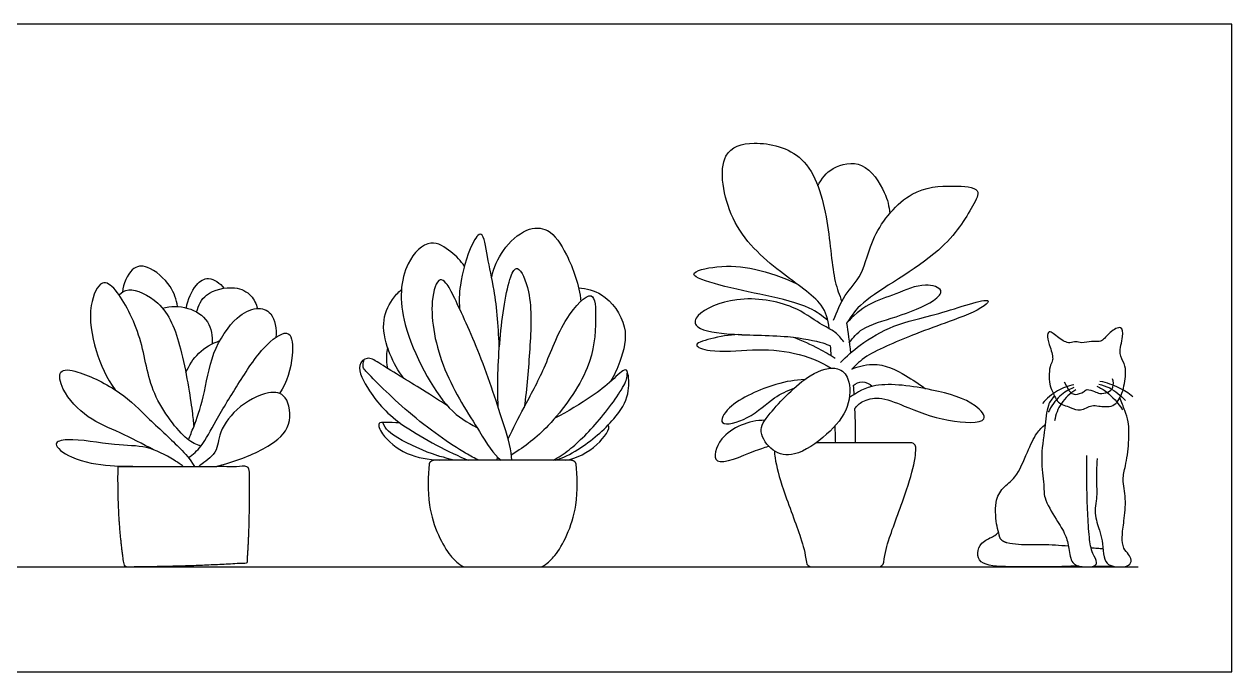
# Model space of a CAD drawing. Header units: millimetres. Extents: x 0.2 to 27.9, y 0.2 to 5.6.
# Drawn here: x 22.172 to 23.971, y 2.713 to 3.678 of the extents above; entities that cross this region are included whole.
import ezdxf

# ---------------------------------------------------------------- set-up
doc = ezdxf.new("R2010")
doc.units = ezdxf.units.MM
for name, color, linetype, true_color in [('AG-ANIMALS', 7, 'Continuous', 0xfc6666), ('AG-DIAGRAM', 7, 'Continuous', 0xfecc66), ('AG-PLANTS', 7, 'Continuous', 0x66ccff), ('X-VPRT', 6, 'Continuous', 0xff00ff)]:
    doc.layers.add(name, color=color, linetype=linetype, true_color=true_color)

msp = doc.modelspace()

# ---------------------------------------------------------------- linework, layer by layer
at = {"layer": 'AG-ANIMALS'}
for points, knots in [([(23.7625, 3.1098), (23.7577, 3.1085), (23.7452, 3.1005), (23.731, 3.1074), (23.7113, 3.1135), (23.7073, 3.1248), (23.6975, 3.1408), (23.6993, 3.1709), (23.706, 3.1771), (23.701, 3.1976), (23.6952, 3.2109), (23.6982, 3.2246), (23.7134, 3.2093), (23.7292, 3.2015), (23.7386, 3.2065), (23.7477, 3.2023), (23.7618, 3.2059), (23.7698, 3.2056), (23.7783, 3.2051), (23.7884, 3.2195), (23.8078, 3.2308), (23.8097, 3.2112), (23.8012, 3.1876), (23.8119, 3.1727), (23.8138, 3.1563), (23.809, 3.1282), (23.7963, 3.1064), (23.7724, 3.109), (23.7661, 3.1107), (23.7625, 3.1098)], [0, 0, 0, 0, 0.242628, 0.468741, 0.720596, 0.908442, 1.158692, 1.463204, 1.628729, 1.880038, 2.110405, 2.272288, 2.507327, 2.750684, 2.921437, 3.096168, 3.312582, 3.47549, 3.627567, 3.870206, 4.105003, 4.314552, 4.602563, 4.834344, 5.063415, 5.370023, 5.643899, 5.9054, 6.089326, 6.089326, 6.089326, 6.089326]), ([(23.7215, 3.1454), (23.7294, 3.1286), (23.7376, 3.1247), (23.7503, 3.13), (23.755, 3.1353), (23.7671, 3.1311), (23.7741, 3.1271), (23.7869, 3.1291), (23.7956, 3.1364), (23.7947, 3.146), (23.7931, 3.1499)], [0, 0, 0, 0, 0.241795, 0.490245, 0.66559, 0.898515, 1.10061, 1.34086, 1.563978, 1.810935, 1.810935, 1.810935, 1.810935]), ([(23.7357, 3.1409), (23.7273, 3.1391), (23.7108, 3.1334), (23.6953, 3.1206), (23.6889, 3.1132)], [0, 0, 0, 0, 0.2906511, 0.6014543, 0.6014543, 0.6014543, 0.6014543]), ([(23.7357, 3.1368), (23.7282, 3.1337), (23.7136, 3.1253), (23.7018, 3.1089), (23.6977, 3.1)], [0, 0, 0, 0, 0.2835098, 0.5942625, 0.5942625, 0.5942625, 0.5942625]), ([(23.7388, 3.1336), (23.7303, 3.1284), (23.7152, 3.1145), (23.7087, 3.0965), (23.707, 3.0874)], [0, 0, 0, 0, 0.3125028, 0.6138243, 0.6138243, 0.6138243, 0.6138243]), ([(23.7701, 3.1387), (23.7753, 3.1363), (23.7856, 3.131), (23.8021, 3.1137), (23.808, 3.1036)], [0, 0, 0, 0, 0.2374648, 0.5767499, 0.5767499, 0.5767499, 0.5767499]), ([(23.7731, 3.1417), (23.7786, 3.1405), (23.7897, 3.1374), (23.8062, 3.1251), (23.8126, 3.1174)], [0, 0, 0, 0, 0.2355506, 0.5496454, 0.5496454, 0.5496454, 0.5496454]), ([(23.7746, 3.1465), (23.7842, 3.1445), (23.803, 3.1381), (23.8172, 3.1289), (23.8237, 3.1237)], [0, 0, 0, 0, 0.3106927, 0.5980304, 0.5980304, 0.5980304, 0.5980304]), ([(23.7068, 3.1247), (23.7033, 3.1202), (23.6953, 3.1104), (23.693, 3.0747), (23.6853, 3.031), (23.692, 2.9927), (23.6902, 2.9723), (23.7093, 2.9403), (23.7239, 2.9179), (23.7284, 2.8977), (23.7314, 2.8736), (23.7476, 2.8695), (23.7653, 2.869), (23.7719, 2.8763), (23.7622, 2.8903), (23.7583, 2.9143), (23.7562, 2.9509), (23.755, 2.9902), (23.755, 3.0203), (23.7552, 3.0354)], [0, 0, 0, 0, 0.236578, 0.572339, 0.96356, 1.314012, 1.570325, 1.913354, 2.212207, 2.474486, 2.74092, 2.961997, 3.19978, 3.349482, 3.567942, 3.85263, 4.198938, 4.561334, 4.946619, 4.946619, 4.946619, 4.946619]), ([(23.7704, 3.031), (23.7696, 3.0188), (23.7687, 2.9939), (23.7711, 2.9779), (23.765, 2.9491), (23.7739, 2.9245), (23.7785, 2.909), (23.7791, 2.8892), (23.7839, 2.8737), (23.7956, 2.8693), (23.8184, 2.8689), (23.8224, 2.88), (23.8174, 2.8887), (23.8088, 2.8972), (23.807, 2.9151), (23.8107, 2.9387), (23.8142, 2.9708), (23.8072, 3.0001), (23.8133, 3.0202), (23.8182, 3.0545), (23.8181, 3.0856), (23.8116, 3.1021), (23.8069, 3.1151), (23.8042, 3.1213)], [0, 0, 0, 0, 0.347556, 0.58178, 0.885471, 1.176856, 1.407507, 1.662859, 1.882037, 2.077646, 2.341196, 2.505545, 2.680142, 2.875382, 3.109719, 3.391928, 3.719995, 4.028604, 4.288189, 4.62672, 4.945133, 5.184503, 5.442414, 5.442414, 5.442414, 5.442414]), ([(23.6248, 2.9158), (23.6234, 2.922), (23.6205, 2.9301), (23.6169, 2.9666), (23.6292, 2.9882), (23.6508, 3.0021), (23.6661, 3.0405), (23.6792, 3.0687), (23.6885, 3.0777), (23.693, 3.0817)], [0.138516, 0.138516, 0.138516, 0.138516, 0.341593, 0.690324, 0.977317, 1.26646, 1.6427, 1.97111, 2.221376, 2.221376, 2.221376, 2.221376]), ([(23.7433, 2.8709), (23.7348, 2.8705), (23.7178, 2.8699), (23.643, 2.8688), (23.5961, 2.8718), (23.5909, 2.8907), (23.5968, 2.9063), (23.6145, 2.9143), (23.6186, 2.9165), (23.6236, 2.9211)], [0, 0, 0, 0, 0.288768, 0.791023, 1.168837, 1.382518, 1.610207, 1.855196, 2.008416, 2.008416, 2.008416, 2.008416]), ([(23.7276, 2.9004), (23.7147, 2.9014), (23.6892, 2.9033), (23.6576, 2.9017), (23.6416, 2.9043), (23.636, 2.9055)], [0, 0, 0, 0, 0.357017, 0.6972537, 0.8885719, 0.8885719, 0.8885719, 0.8885719]), ([(23.7615, 2.8978), (23.7646, 2.8978), (23.7694, 2.8977), (23.7762, 2.8971), (23.7791, 2.8968)], [0, 0, 0, 0, 0.1761716, 0.2991594, 0.2991594, 0.2991594, 0.2991594]), ([(23.764, 2.8704), (23.7663, 2.8705), (23.7727, 2.8706), (23.7892, 2.8704), (23.7939, 2.8706)], [0.0673525, 0.0673525, 0.0673525, 0.0673525, 0.1635943, 0.2477737, 0.2477737, 0.2477737, 0.2477737])]:
    msp.add_open_spline(points, degree=3, knots=knots, dxfattribs=at)
msp.add_open_spline([(23.636, 2.9055), (23.6261, 2.9078), (23.6246, 2.9169)], degree=2, dxfattribs=at)
at = {"layer": 'AG-DIAGRAM'}
msp.add_line((21.1648, 2.8695), (23.8314, 2.8695), dxfattribs=at)
at = {"layer": 'AG-PLANTS'}
for centre, start, end in [((23.4927, 3.0468), 358.11, 90), ((23.3452, 2.8772), 185.6817, 270), ((23.4448, 2.8772), 270, 354.3183)]:
    msp.add_arc(centre, 0.00776, start, end, dxfattribs=at)
for points, degree, knots in [([(23.3713, 3.2246), (23.3696, 3.2391), (23.3626, 3.2655), (23.2939, 3.3098), (23.2197, 3.3781), (23.2026, 3.4897), (23.2613, 3.5063), (23.3435, 3.4872), (23.3713, 3.3863), (23.3766, 3.2974), (23.3867, 3.2752), (23.39, 3.2649)], 3, [1.309089, 1.309089, 1.309089, 1.309089, 1.690363, 2.299474, 3.007554, 3.670184, 4.136732, 4.728979, 5.414376, 6.067199, 6.431956, 6.431956, 6.431956, 6.431956]), ([(23.3545, 3.4376), (23.3597, 3.4479), (23.3745, 3.4671), (23.4242, 3.4778), (23.4561, 3.4275), (23.4605, 3.4069), (23.4616, 3.3962)], 3, [0, 0, 0, 0, 0.403112, 0.84978, 1.347849, 1.738484, 1.738484, 1.738484, 1.738484]), ([(23.3778, 3.237), (23.3826, 3.2497), (23.3932, 3.2756), (23.4234, 3.3049), (23.433, 3.3647), (23.4903, 3.4341), (23.5515, 3.4385), (23.6006, 3.4349), (23.5819, 3.4018), (23.5422, 3.3338), (23.4176, 3.2686), (23.405, 3.2435), (23.3972, 3.2328)], 3, [0, 0, 0, 0, 0.438847, 0.870663, 1.399276, 2.029935, 2.573415, 2.986576, 3.321476, 3.946854, 4.748379, 5.18019, 5.18019, 5.18019, 5.18019]), ([(22.8799, 3.1935), (22.8794, 3.223), (22.874, 3.2823), (22.8626, 3.3261), (22.8559, 3.3757), (22.8351, 3.3473), (22.8199, 3.2886), (22.8202, 3.2661), (22.8208, 3.2545)], 3, [0, 0, 0, 0, 0.644222, 1.136012, 1.536324, 1.838332, 2.383007, 2.787162, 2.787162, 2.787162, 2.787162]), ([(22.8687, 3.3015), (22.8717, 3.3156), (22.8831, 3.3422), (22.9182, 3.3755), (22.9559, 3.3757), (22.9831, 3.3337), (22.9993, 3.2893), (23.0013, 3.2652)], 3, [0, 0, 0, 0, 0.45037, 0.907301, 1.275417, 1.734485, 2.31811, 2.31811, 2.31811, 2.31811]), ([(22.8281, 3.3176), (22.8228, 3.3257), (22.8093, 3.339), (22.7763, 3.3619), (22.734, 3.3191), (22.7278, 3.229), (22.799, 3.1011), (22.8318, 3.0857), (22.8466, 3.0775)], 3, [0, 0, 0, 0, 0.366923, 0.748658, 1.206536, 1.858738, 2.665125, 3.144018, 3.144018, 3.144018, 3.144018]), ([(22.4009, 3.2575), (22.3989, 3.2681), (22.3931, 3.289), (22.3577, 3.3205), (22.3307, 3.3169), (22.3198, 3.2913), (22.3189, 3.279)], 3, [0, 0, 0, 0, 0.382579, 0.842363, 1.180384, 1.589117, 1.589117, 1.589117, 1.589117]), ([(22.8785, 3.1073), (22.8769, 3.1411), (22.8788, 3.2034), (22.892, 3.2977), (22.9085, 3.3227), (22.9302, 3.273), (22.9253, 3.1936), (22.9215, 3.1362), (22.917, 3.1073)], 3, [0, 0, 0, 0, 0.690799, 1.356428, 1.623774, 2.046985, 2.676933, 3.318778, 3.318778, 3.318778, 3.318778]), ([(23.3694, 3.2365), (23.3608, 3.2436), (23.3427, 3.2587), (23.2745, 3.275), (23.2148, 3.2866), (23.1514, 3.3064), (23.2103, 3.3202), (23.26, 3.3153), (23.3035, 3.3014), (23.3233, 3.2913)], 3, [0, 0, 0, 0, 0.397519, 0.959968, 1.541806, 1.979221, 2.389356, 2.904743, 3.465941, 3.465941, 3.465941, 3.465941]), ([(22.4355, 3.0492), (22.4283, 3.0523), (22.4125, 3.0575), (22.3568, 3.1283), (22.3513, 3.208), (22.3132, 3.2816), (22.2868, 3.3005), (22.2659, 3.2562), (22.2768, 3.1899), (22.2955, 3.1509), (22.3078, 3.1335)], 3, [0, 0, 0, 0, 0.339358, 0.960987, 1.582631, 2.192077, 2.520921, 2.934176, 3.48688, 4.033801, 4.033801, 4.033801, 4.033801]), ([(22.4141, 3.2554), (22.4155, 3.2679), (22.4268, 3.2908), (22.4468, 3.3042), (22.4644, 3.2923), (22.47, 3.2849)], 3, [0, 0, 0, 0, 0.412144, 0.730834, 1.093375, 1.093375, 1.093375, 1.093375]), ([(22.8986, 3.0285), (22.8988, 3.0427), (22.8858, 3.0849), (22.8536, 3.1845), (22.8153, 3.2664), (22.8051, 3.2873), (22.8006, 3.2926), (22.7978, 3.2958), (22.789, 3.303), (22.7735, 3.2579), (22.7924, 3.1605), (22.8488, 3.0753), (22.871, 3.0376), (22.8826, 3.0285)], 3, [2.88875, 2.88875, 2.88875, 2.88875, 3.374856, 4.11452, 4.778906, 5.13832, 5.13832, 5.13832, 5.353491, 5.761275, 6.470406, 7.18587, 7.684622, 7.684622, 7.684622, 7.684622]), ([(22.3135, 3.2749), (22.3179, 3.2783), (22.3281, 3.2879), (22.3807, 3.2657), (22.4081, 3.1981), (22.4228, 3.1024), (22.4242, 3.0863), (22.4249, 3.0785)], 3, [0, 0, 0, 0, 0.283785, 0.769122, 1.361384, 2.013742, 2.339331, 2.339331, 2.339331, 2.339331]), ([(22.4291, 3.2494), (22.4322, 3.2589), (22.4404, 3.2797), (22.486, 3.2899), (22.5115, 3.2758), (22.518, 3.2614), (22.5198, 3.2545)], 3, [0, 0, 0, 0, 0.369493, 0.831209, 1.198059, 1.510831, 1.510831, 1.510831, 1.510831]), ([(22.7378, 3.1504), (22.7293, 3.1616), (22.7157, 3.1859), (22.7028, 3.2321), (22.7171, 3.2655), (22.7292, 3.2785), (22.7342, 3.2827)], 3, [0, 0, 0, 0, 0.44074, 0.907314, 1.32724, 1.575035, 1.575035, 1.575035, 1.575035]), ([(22.8931, 3.0607), (22.9011, 3.0762), (22.9167, 3.108), (22.9496, 3.1667), (22.9722, 3.2357), (23.0226, 3.2904), (23.0244, 3.232), (23.0193, 3.1641), (22.9555, 3.0769), (22.9184, 3.0492), (22.8987, 3.0367)], 3, [0, 0, 0, 0, 0.493107, 1.047659, 1.661648, 2.134051, 2.537688, 3.12682, 3.818927, 4.381814, 4.381814, 4.381814, 4.381814]), ([(22.9981, 3.2855), (23.0099, 3.2845), (23.0383, 3.2778), (23.0752, 3.2281), (23.0624, 3.1799), (23.0511, 3.155), (23.0456, 3.1457)], 3, [0.0908, 0.0908, 0.0908, 0.0908, 0.445661, 0.965253, 1.460152, 1.786602, 1.786602, 1.786602, 1.786602]), ([(23.4013, 3.2036), (23.407, 3.2112), (23.42, 3.2278), (23.4714, 3.2412), (23.5248, 3.2621), (23.5449, 3.2831), (23.5109, 3.2944), (23.4707, 3.2752), (23.4295, 3.2632), (23.4069, 3.2435), (23.3972, 3.2328)], 3, [0, 0, 0, 0, 0.366016, 0.865805, 1.401119, 1.693702, 2.032563, 2.496871, 2.948662, 3.400223, 3.400223, 3.400223, 3.400223]), ([(22.3785, 3.2552), (22.3906, 3.2585), (22.4163, 3.2585), (22.4493, 3.2382), (22.4529, 3.2132), (22.4525, 3.202)], 3, [0, 0, 0, 0, 0.433995, 0.848934, 1.238019, 1.238019, 1.238019, 1.238019]), ([(23.3932, 3.2048), (23.3894, 3.2099), (23.3808, 3.2206), (23.3554, 3.2319), (23.3177, 3.2621), (23.2356, 3.2759), (23.1745, 3.2496), (23.1677, 3.2243), (23.2246, 3.2138), (23.3059, 3.216), (23.3609, 3.2045), (23.3696, 3.2005), (23.3735, 3.1988)], 3, [0, 0, 0, 0, 0.301344, 0.653183, 1.124922, 1.754327, 2.295635, 2.558401, 3.031983, 3.686583, 4.185311, 4.428922, 4.428922, 4.428922, 4.428922]), ([(23.3882, 3.1742), (23.3973, 3.1836), (23.4166, 3.2012), (23.47, 3.2331), (23.5267, 3.2425), (23.6165, 3.2744), (23.6002, 3.2538), (23.5465, 3.2336), (23.5027, 3.2181), (23.4253, 3.1862), (23.4122, 3.1712), (23.4053, 3.1643)], 3, [0, 0, 0, 0, 0.429023, 0.950363, 1.523867, 2.118658, 2.330329, 2.847706, 3.351376, 3.963616, 4.335388, 4.335388, 4.335388, 4.335388]), ([(22.4169, 3.0591), (22.4197, 3.0655), (22.4254, 3.0791), (22.4417, 3.1245), (22.4496, 3.1889), (22.4862, 3.2428), (22.517, 3.2574), (22.5438, 3.251), (22.5487, 3.2235), (22.5472, 3.2116)], 3, [0, 0, 0, 0, 0.310198, 0.77095, 1.322012, 1.863402, 2.259957, 2.594711, 2.997434, 2.997434, 2.997434, 2.997434]), ([(22.4171, 3.0324), (22.4239, 3.0374), (22.4381, 3.0488), (22.4586, 3.09), (22.4933, 3.1454), (22.5281, 3.2004), (22.5712, 3.2287), (22.5739, 3.1801), (22.5638, 3.144), (22.5529, 3.128)], 3, [0, 0, 0, 0, 0.350085, 0.802483, 1.360712, 1.932159, 2.34699, 2.732483, 3.253754, 3.253754, 3.253754, 3.253754]), ([(22.4131, 3.159), (22.4178, 3.1698), (22.4305, 3.1901), (22.4524, 3.203), (22.4639, 3.2067)], 3, [0, 0, 0, 0, 0.4022755, 0.825708, 0.825708, 0.825708, 0.825708]), ([(23.2412, 3.2156), (23.2273, 3.216), (23.2039, 3.2123), (23.163, 3.201), (23.1993, 3.1877), (23.2578, 3.1952), (23.3198, 3.1909), (23.358, 3.1759), (23.3744, 3.1657)], 3, [0, 0, 0, 0, 0.444581, 0.804151, 1.122795, 1.667699, 2.212013, 2.743508, 2.743508, 2.743508, 2.743508]), ([(23.3181, 3.2118), (23.3309, 3.207), (23.3558, 3.1956), (23.3721, 3.1858), (23.3801, 3.1806)], 3, [0, 0, 0, 0, 0.4397057, 0.8062082, 0.8062082, 0.8062082, 0.8062082]), ([(22.7138, 3.1961), (22.7128, 3.1923), (22.7113, 3.1845), (22.7122, 3.1716), (22.7136, 3.1654)], 3, [0, 0, 0, 0, 0.2356071, 0.5347524, 0.5347524, 0.5347524, 0.5347524]), ([(22.8028, 3.1097), (22.7904, 3.1176), (22.7677, 3.132), (22.702, 3.1725), (22.6843, 3.1838), (22.6649, 3.1693), (22.6889, 3.1257), (22.7252, 3.0818), (22.806, 3.0401), (22.8338, 3.0285)], 3, [0, 0, 0, 0, 0.447077, 1.033594, 1.322767, 1.587375, 2.023191, 2.610612, 3.171276, 3.171276, 3.171276, 3.171276]), ([(22.8498, 3.0285), (22.8436, 3.0314), (22.8171, 3.0451), (22.7451, 3.0959), (22.6834, 3.1587), (22.6752, 3.1677), (22.679, 3.1788)], 3, [0.223274, 0.223274, 0.223274, 0.223274, 0.463935, 1.222328, 1.919019, 2.172811, 2.172811, 2.172811, 2.172811]), ([(23.3836, 3.1649), (23.3733, 3.1677), (23.3383, 3.1587), (23.2834, 3.1005), (23.2639, 3.072), (23.2862, 3.0392), (23.3218, 3.0323), (23.3697, 3.066), (23.4028, 3.1049), (23.4035, 3.15), (23.3911, 3.1628), (23.3836, 3.1649)], 3, [0, 0, 0, 0, 0.44406, 1.064738, 1.445531, 1.835367, 2.225046, 2.740074, 3.233851, 3.670728, 3.993945, 3.993945, 3.993945, 3.993945]), ([(23.4053, 3.1643), (23.4115, 3.1675), (23.4452, 3.1769), (23.485, 3.1555), (23.5047, 3.1426), (23.515, 3.1349)], 3, [0, 0, 0, 0, 0.313408, 0.842209, 1.267901, 1.267901, 1.267901, 1.267901]), ([(22.3652, 3.0441), (22.3486, 3.0526), (22.3155, 3.0708), (22.2667, 3.0886), (22.2288, 3.1293), (22.2214, 3.166), (22.2568, 3.1612), (22.3178, 3.1313), (22.3571, 3.0903), (22.4044, 3.0478), (22.4181, 3.0314), (22.426, 3.0194)], 3, [0, 0, 0, 0, 0.544873, 1.074992, 1.607493, 1.959512, 2.32818, 2.933622, 3.490536, 4.059927, 4.4274, 4.4274, 4.4274, 4.4274]), ([(22.9601, 3.0285), (22.9683, 3.033), (22.9879, 3.0451), (23.0325, 3.0895), (23.0717, 3.1458), (23.0705, 3.1559), (23.0708, 3.1602)], 3, [0.050452, 0.050452, 0.050452, 0.050452, 0.385833, 0.944737, 1.496652, 1.74145, 1.74145, 1.74145, 1.74145]), ([(22.9641, 3.0285), (22.9745, 3.0318), (23.0069, 3.0482), (23.0521, 3.0874), (23.0744, 3.1247), (23.0729, 3.1554), (23.0683, 3.1677), (23.0455, 3.1445), (23.0176, 3.1229), (22.9816, 3.1005), (22.9626, 3.0911)], 3, [0.841363, 0.841363, 0.841363, 0.841363, 1.149318, 1.714308, 2.160838, 2.531808, 2.714295, 3.052006, 3.474707, 4.009182, 4.009182, 4.009182, 4.009182]), ([(23.3349, 3.1487), (23.3204, 3.1478), (23.2926, 3.1443), (23.2221, 3.1148), (23.2029, 3.0764), (23.2555, 3.0897), (23.2876, 3.1234), (23.3091, 3.1317), (23.3192, 3.1359)], 3, [0, 0, 0, 0, 0.453914, 1.057966, 1.395216, 1.815748, 2.301537, 2.694454, 2.694454, 2.694454, 2.694454]), ([(22.4583, 3.0194), (22.462, 3.0203), (22.4915, 3.0278), (22.534, 3.0458), (22.573, 3.0768), (22.5657, 3.1274), (22.534, 3.1329), (22.4868, 3.1077), (22.4599, 3.0674), (22.4618, 3.0382), (22.4372, 3.0234), (22.4323, 3.0194)], 3, [0.361031, 0.361031, 0.361031, 0.361031, 0.448072, 1.041001, 1.504169, 1.927358, 2.286769, 2.796791, 3.259929, 3.631205, 3.929872, 3.929872, 3.929872, 3.929872]), ([(23.4092, 3.1052), (23.4125, 3.1095), (23.4207, 3.1177), (23.4475, 3.1241), (23.4852, 3.1083), (23.5423, 3.0851), (23.6143, 3.0825), (23.5864, 3.1172), (23.525, 3.135), (23.44, 3.1469), (23.4134, 3.1298), (23.4014, 3.1219)], 3, [0, 0, 0, 0, 0.277057, 0.618438, 1.048221, 1.620992, 2.117341, 2.449865, 3.017596, 3.646736, 4.097482, 4.097482, 4.097482, 4.097482]), ([(23.4072, 3.1397), (23.4109, 3.1428), (23.4206, 3.1484), (23.4316, 3.1424), (23.4356, 3.1387)], 3, [0, 0, 0, 0, 0.2628233, 0.5412664, 0.5412664, 0.5412664, 0.5412664]), ([(22.7321, 3.0841), (22.724, 3.0845), (22.7089, 3.0846), (22.6978, 3.0854), (22.7053, 3.0641), (22.7419, 3.0335), (22.7746, 3.03), (22.7915, 3.0285)], 3, [0.291807, 0.291807, 0.291807, 0.291807, 0.498247, 0.712151, 0.984108, 1.446132, 1.917114, 1.917114, 1.917114, 1.917114]), ([(22.8126, 3.0285), (22.7926, 3.034), (22.7705, 3.0404), (22.7303, 3.0591), (22.7097, 3.0743), (22.7066, 3.0848)], 3, [0.423395, 0.423395, 0.423395, 0.423395, 0.49898, 1.193696, 1.653572, 1.653572, 1.653572, 1.653572]), ([(22.9787, 3.0285), (22.9956, 3.0314), (23.0247, 3.0462), (23.0466, 3.0755), (23.042, 3.0809)], 3, [0.7124753, 0.7124753, 0.7124753, 0.7124753, 1.2461053, 1.6803457, 1.6803457, 1.6803457, 1.6803457]), ([(23.2756, 3.0881), (23.2524, 3.088), (23.2075, 3.071), (23.1928, 3.012), (23.2568, 3.0423), (23.2745, 3.0472), (23.2812, 3.0494)], 3, [0, 0, 0, 0, 0.573783, 0.968879, 1.478998, 1.769688, 1.769688, 1.769688, 1.769688]), ([(22.4091, 3.0194), (22.4059, 3.0221), (22.3878, 3.0342), (22.3543, 3.0513), (22.3078, 3.0493), (22.2417, 3.0627), (22.2112, 3.054), (22.2463, 3.027), (22.3071, 3.0186), (22.3324, 3.0199), (22.3353, 3.0194)], 3, [0.148557, 0.148557, 0.148557, 0.148557, 0.325092, 0.797285, 1.287818, 1.879972, 2.180488, 2.560563, 3.12115, 3.736611, 3.736611, 3.736611, 3.736611]), ([(23.2897, 3.0423), (23.2899, 3.0391), (23.2915, 3.0236), (23.3024, 2.9835), (23.3293, 2.9148), (23.3353, 2.891), (23.3375, 2.8765)], 3, [3.152732, 3.152732, 3.152732, 3.152732, 3.287446, 3.768022, 4.368807, 4.759236, 4.759236, 4.759236, 4.759236]), ([(23.4927, 3.0546), (23.4601, 3.0546), (23.4276, 3.0546), (23.395, 3.0546), (23.3806, 3.0546), (23.3662, 3.0546), (23.3519, 3.0546)], 3, [2.1580921, 2.1580921, 2.1580921, 2.1580921, 2.5595931, 2.5595931, 2.5595931, 2.7367481, 2.7367481, 2.7367481, 2.7367481]), ([(23.4525, 2.8765), (23.4547, 2.891), (23.4607, 2.9148), (23.4876, 2.9835), (23.499, 3.0255), (23.5003, 3.0419), (23.5005, 3.0466)], 3, [0.35995, 0.35995, 0.35995, 0.35995, 0.749573, 1.349119, 1.828703, 2.021067, 2.021067, 2.021067, 2.021067]), ([(22.7755, 3.0225), (22.7737, 3.0062), (22.7715, 2.9463), (22.8028, 2.8884), (22.8165, 2.8766), (22.824, 2.8712)], 3, [-1.632079, -1.632079, -1.632079, -1.632079, -1.212881, -0.554834, -0.255336, -0.255336, -0.255336, -0.255336]), ([(22.9862, 3.0285), (22.9524, 3.0285), (22.9187, 3.0285), (22.885, 3.0285), (22.8513, 3.0285), (22.8175, 3.0285), (22.7838, 3.0285)], 3, [1.7134845, 1.7134845, 1.7134845, 1.7134845, 2.0813969, 2.0813969, 2.0813969, 2.4493094, 2.4493094, 2.4493094, 2.4493094]), ([(22.946, 2.8712), (22.9535, 2.8766), (22.9672, 2.8884), (22.9985, 2.9463), (22.9963, 3.0062), (22.9945, 3.0225)], 3, [0.255325, 0.255325, 0.255325, 0.255325, 0.554826, 1.212878, 1.632079, 1.632079, 1.632079, 1.632079]), ([(22.3123, 3.0194), (22.3108, 2.9374), (22.3217, 2.8695), (22.4097, 2.8695), (22.504, 2.8752), (22.5087, 2.9374), (22.5071, 3.0194), (22.4097, 3.0194), (22.3123, 3.0194)], 2, [0, 0, 0, 0.86505, 0.86505, 1.733084, 1.733084, 2.601793, 2.601793, 3.422556, 3.422556, 3.422556]), ([(22.8296, 2.8695), (22.8464, 2.8695), (22.8657, 2.8695), (22.885, 2.8695), (22.9043, 2.8695), (22.9236, 2.8695), (22.9404, 2.8695)], 3, [-0.2107688, -0.2107688, -0.2107688, -0.2107688, -0.0000002, -0.0000002, -0.0000002, 0.2107685, 0.2107685, 0.2107685, 0.2107685])]:
    msp.add_open_spline(points, degree=degree, knots=knots, dxfattribs=at)
for points in [[(23.3972, 3.2328), (23.3994, 3.2197), (23.4013, 3.2046), (23.403, 3.1883)], [(23.3745, 3.1842), (23.3741, 3.1892), (23.3738, 3.1942), (23.3735, 3.1988)], [(23.4072, 3.1397), (23.4075, 3.1352), (23.4078, 3.1307), (23.4081, 3.1262)], [(23.4092, 3.1052), (23.4099, 3.0883), (23.4102, 3.0712), (23.41, 3.0546)], [(23.3811, 3.0546), (23.3808, 3.0628), (23.3805, 3.0702), (23.3801, 3.0797)], [(22.8761, 3.0285), (22.8767, 3.0299), (22.8772, 3.0314), (22.8775, 3.0328)], [(23.3452, 2.8695), (23.3618, 2.8695), (23.3784, 2.8695), (23.395, 2.8695)], [(23.395, 2.8695), (23.4116, 2.8695), (23.4282, 2.8695), (23.4448, 2.8695)]]:
    msp.add_open_spline(points, degree=3, dxfattribs=at)
for points, weights in [([(22.7838, 3.0285), (22.7762, 3.0285), (22.7755, 3.0225)], [1, 0.737940230389, 1]), ([(22.9945, 3.0225), (22.9938, 3.0285), (22.9862, 3.0285)], [1, 0.737940230432, 1]), ([(22.824, 2.8712), (22.8264, 2.8695), (22.8296, 2.8695)], [1, 0.932398311901, 1]), ([(22.9404, 2.8695), (22.9436, 2.8695), (22.946, 2.8712)], [1, 0.932398311908, 1])]:
    msp.add_rational_spline(points, weights, degree=2, dxfattribs=at)
at = {"layer": 'X-VPRT'}
msp.add_lwpolyline([(21.0247, 3.6784), (21.0247, 2.7132), (23.9711, 2.7132), (23.9711, 3.6784)], close=True, dxfattribs=at)

doc.saveas('drawing.dxf')
